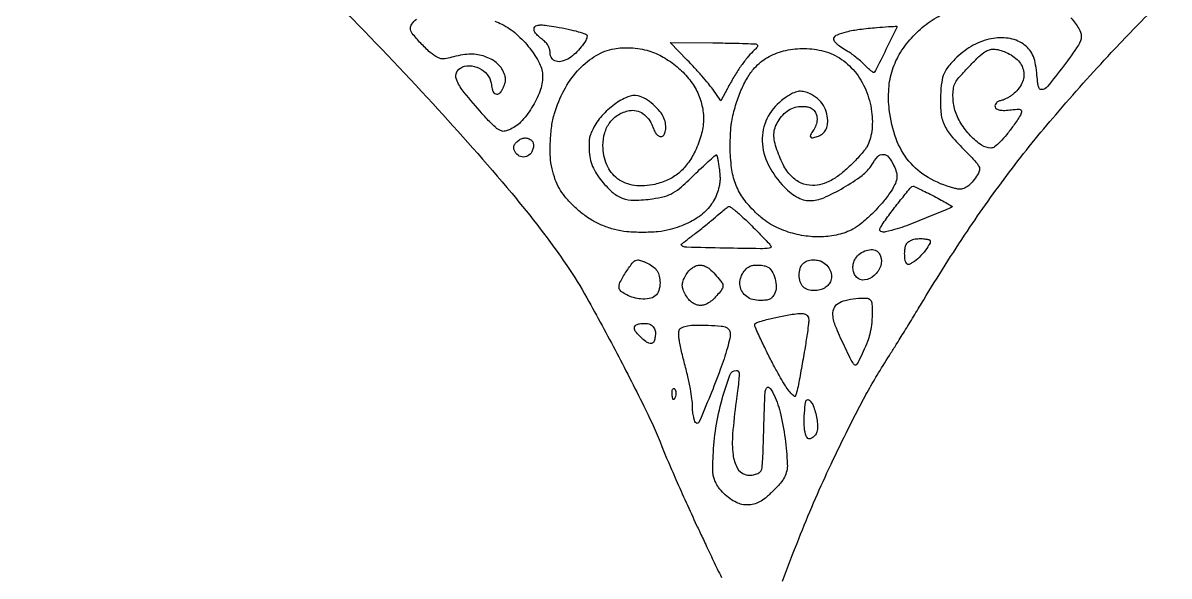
# Model space of a CAD drawing. Header units: inches. Extents: x 0 to 5940, y 0 to 4205.
# Drawn here: x 5421.9 to 5486.7, y 684.2 to 715.4 of the extents above; entities that cross this region are included whole.
import ezdxf

# ---------------------------------------------------------------- set-up
doc = ezdxf.new("R2010")
doc.units = ezdxf.units.IN
doc.header["$LTSCALE"] = 50
doc.header["$MEASUREMENT"] = 0
doc.layers.get('0').update_dxf_attribs({"color": 1})

# ---------------------------------------------------------------- blocks, each defined once
blk = doc.blocks.new('JACZ-COO-GE-001-CAR-LOGO-R00')
at = {"color": 8}
for points in [[(4742.41, 2515.14, -0.013536), (4841.56, 2448.05, -0.014287), (4931.72, 2379.43, -0.017299), (5012.07, 2309.84, -0.009893), (5087.94, 2236.55, -0.010137), (5160.23, 2160.9, -0.01071), (5222.29, 2090.27, -0.023835), (5265.71, 2033.38, -0.024314), (5281.5, 2007.93, -0.005883), (5305.05, 1964.34, -0.006032), (5327.65, 1919.99, -0.021685), (5340.48, 1890.94, 0.008218), (5344.72, 1880.6, 0.002411), (5351.57, 1864.86, 0.002382), (5359.58, 1846.92, 0.002309), (5367.84, 1828.88, 0.00217), (5370.01, 1824.24, 0.000245), (5374.99, 1813.74, 0.000297), (5380.93, 1801.26, 0.000241), (5387.31, 1787.88)], [(5435.44, 1784.98, -0.004709), (5448.25, 1818.26, -0.00734), (5459.96, 1846.66, -0.007771), (5471.99, 1873.48, -0.006298), (5485.7, 1901.88, -0.003853), (5495.34, 1920.86, -0.008176), (5503.16, 1935.37, -0.008847), (5511.04, 1948.88, -0.005405), (5520.79, 1964.56, 0.002803), (5525.53, 1972.08, 0.000978), (5532.26, 1982.96, 0.000972), (5539.62, 1994.95, 0.001134), (5546.57, 2006.38, -0.010939), (5580.96, 2060.55, -0.015343), (5614.17, 2107.23, -0.015176), (5650.47, 2152.17, -0.010363), (5694.27, 2201.08, -0.010318), (5729.1, 2236.87, -0.006555), (5771.05, 2277.16, -0.006451)], [(5662.53, 2228.31, -0.037533), (5668.75, 2219.99, -0.142017), (5670.56, 2213.82, -0.151734), (5668.42, 2206.85, -0.011193), (5656.66, 2190.42, -0.009114), (5644.05, 2174.25, -0.226355), (5639.08, 2171.88, -0.24783), (5637.82, 2172.54, -0.084568), (5636.94, 2174.47, -0.036766), (5636.24, 2178.15, -0.006436), (5635.52, 2185.17, 0.029189), (5634.32, 2193.26, 0.059018), (5632.28, 2199.35, 0.071064), (5629.18, 2204.05, 0.06525), (5624.81, 2207.84, 0.11057), (5613.19, 2212.28, 0.085854), (5599.63, 2211.92, 0.076619), (5585.61, 2206.79, 0.063167), (5572.73, 2197.39, 0.029238), (5566.29, 2190.56, 0.072264), (5562.68, 2184.71, 0.067978), (5560.76, 2177.86, 0.023607), (5559.83, 2167.63, 0.032737), (5560.13, 2154.05, 0.083007), (5562.6, 2144.53, 0.072045), (5568.26, 2135.56, 0.020328), (5579.53, 2123.4, -0.004912), (5585.36, 2117.48, -0.024351), (5588.44, 2113.97, -0.044614), (5590.07, 2111.49, -0.123781), (5590.57, 2109.49, -0.130002), (5589.68, 2106.12, -0.033344), (5586.54, 2101.37, -0.034653), (5582.68, 2096.96, -0.084888), (5579.15, 2094.49, -0.033916), (5577.12, 2093.68, -0.073922), (5575.47, 2093.42, -0.054727), (5573.51, 2093.61, -0.012105), (5570.24, 2094.38, -0.068001), (5550.12, 2102.66, -0.089029), (5534.99, 2115.51, -0.085603), (5524.87, 2133.25, -0.058042), (5519.51, 2155.93, -0.046382), (5519.13, 2172.59, -0.06094), (5522.02, 2187.5, -0.061702), (5528.38, 2201.14, -0.049201), (5538.31, 2213.99, -0.046094), (5550.15, 2224.43, -0.051298), (5563.31, 2232.1, -0.046802)], [(5208.99, 2225.8, -0.028842), (5214.63, 2223.34, -0.064196), (5225.98, 2215.64, -0.046001), (5236.48, 2204.45, -0.047394), (5244.15, 2192.43, -0.118738), (5246.57, 2182.38, -0.089403), (5244.44, 2170.54, -0.05085), (5237.98, 2157.46, -0.051413), (5229.25, 2146.27, -0.112691), (5220.22, 2140.34, -0.011849), (5217.15, 2139.27, -0.079812), (5215.55, 2139.03, -0.09877), (5214.12, 2139.33, -0.022702), (5211.87, 2140.42, -0.060336), (5209.99, 2141.75, -0.00963), (5206.69, 2144.84, -0.010541), (5202.94, 2148.67, -0.009063), (5199.15, 2152.84, -0.008408), (5184.94, 2169.64, -0.059537), (5179.21, 2178.65, -0.172401), (5178.6, 2184.44, -0.199507), (5181.85, 2188.91, -0.146725), (5188.77, 2190.72, -0.104997), (5196.58, 2188.77, -0.103559), (5203.01, 2183.78, -0.138858), (5206.06, 2177.1, 0.012806), (5206.9, 2172.45, 0.069004), (5207.76, 2170.04, 0.143111), (5208.92, 2168.83, 0.131486), (5210.59, 2168.38, 0.089828), (5211.92, 2168.62, 0.09991), (5213.02, 2169.31, 0.066646), (5214.08, 2170.61, 0.020222), (5215.32, 2172.84, 0.03464), (5216.92, 2176.64, 0.078641), (5217.45, 2179.7, 0.079895), (5217, 2182.74, 0.036659), (5215.52, 2186.48, 0.059149), (5213.21, 2190.1, 0.053278), (5210.04, 2193.22, 0.048374), (5205.98, 2195.84, 0.034863), (5201.03, 2197.98, 0.043654), (5195.59, 2199.37, 0.04378), (5189.98, 2199.8, 0.038192), (5183.75, 2199.25, 0.021999), (5176.38, 2197.69, -0.005685), (5170.96, 2196.36, -0.045869), (5168.42, 2196.01, -0.082904), (5166.5, 2196.24, -0.040078), (5164.17, 2197.13, -0.069924), (5158.14, 2201.12, -0.024334), (5150.66, 2208.41, -0.019776), (5144.04, 2216.12, -0.169129), (5142.57, 2220.35, -0.164764), (5143.61, 2223.42, -0.040312), (5147.24, 2227.44, -0.041566)]]:
    blk.add_lwpolyline(points, format="xyb", dxfattribs=at)
for points in [[(5257.19, 2221.34, -0.010261), (5266.79, 2219.48, -0.01822), (5274.61, 2217.5, -0.013303), (5280.6, 2215.57, -0.318302), (5281.57, 2214.2, -0.137214), (5280.58, 2210.65, -0.031507), (5276.98, 2205.5, -0.033049), (5272.37, 2200.42, -0.050553), (5267.7, 2196.74, -0.071116), (5262.06, 2194.21, -0.137234), (5257.16, 2194.17, -0.183265), (5253.85, 2196.56, -0.14184), (5252.52, 2200.85, 0.06643), (5252.06, 2203.91, 0.066624), (5250.81, 2206.74, 0.05992), (5248.73, 2209.37, 0.039796), (5245.78, 2211.86, -0.034914), (5242.52, 2214.58, -0.076041), (5240.53, 2217.15, -0.117349), (5239.9, 2219.44, -0.184568), (5240.55, 2221.35, -0.162164), (5242.31, 2222.45, -0.058886), (5245.27, 2222.8, -0.034031), (5249.84, 2222.48, -0.008675)], [(5525.57, 2221.42, -0.116408), (5525.29, 2220.24, -0.000247), (5516.9, 2203.47, -0.000358), (5508.59, 2186.92, -0.077838), (5507.56, 2185.49, -0.36164), (5506.91, 2185.42, -0.017556), (5505.01, 2186.81, -0.020959), (5502.65, 2188.82, -0.011091), (5499.88, 2191.5, 0.017597), (5496.79, 2194.43, 0.012395), (5493.12, 2197.5, 0.012529), (5489.46, 2200.26, 0.025557), (5486.43, 2202.21, -0.017625), (5481.32, 2205.38, -0.044732), (5477.92, 2208.13, -0.068606), (5476.09, 2210.47, -0.227261), (5475.93, 2212.38, -0.209076), (5478.62, 2215.1, -0.033818), (5485.87, 2217.44, -0.028607), (5496.16, 2219.4, -0.013475), (5509.63, 2220.79, -0.000894), (5518.93, 2221.49, -0.008414), (5522.93, 2221.71, -0.010875), (5525.24, 2221.75, -0.412959)], [(5330.27, 2202.41, -0.053413), (5341.63, 2197.43, -0.045014), (5352.4, 2189.91, -0.045486), (5361.54, 2180.68, -0.058066), (5368.03, 2170.63, -0.057396), (5372.06, 2159.34, -0.06428), (5373.2, 2147.86, -0.061008), (5371.4, 2135.97, -0.044607), (5366.67, 2123.47, -0.044565), (5360.76, 2113.61, -0.063038), (5353.76, 2106.17, -0.064731), (5345.28, 2100.84, -0.050297), (5334.97, 2097.3, -0.089322), (5318.82, 2096.45, -0.129882), (5305.66, 2101.77, -0.134344), (5297.14, 2112.73, -0.098861), (5294.11, 2127.88, -0.070795), (5295.54, 2137.88, -0.090744), (5299.69, 2146.19, -0.096069), (5306.29, 2152.15, -0.089614), (5314.8, 2155.39, -0.102153), (5320.33, 2155.29, -0.093225), (5325.57, 2153.03, -0.085542), (5329.98, 2148.8, -0.069818), (5333.1, 2143.04, 0.023715), (5334.68, 2139.36, 0.05677), (5336.27, 2136.86, 0.083079), (5337.92, 2135.39, 0.14105), (5339.69, 2134.88, 0.25743), (5342, 2136.15, 0.099027), (5343.35, 2139.69, 0.07458), (5343.45, 2144.51, 0.066636), (5342.15, 2149.35, 0.072763), (5338.88, 2154.79, 0.042743), (5333.57, 2160.25, 0.042947), (5327.48, 2164.67, 0.080197), (5321.84, 2166.93, 0.15866), (5313.58, 2166.16, 0.055751), (5303.11, 2160.18, 0.052766), (5293.18, 2151.19, 0.068135), (5286.31, 2141.01, 0.016138), (5284.53, 2137.07, 0.044961), (5283.63, 2134.18, 0.042546), (5283.23, 2131.09, 0.013263), (5283.15, 2126.4, 0.036829), (5283.74, 2119.33, 0.047072), (5285.37, 2113, 0.04656), (5288.16, 2107.03, 0.034885), (5292.27, 2101.04, 0.038786), (5301.16, 2091.47, 0.098175), (5309.23, 2086.53, 0.091912), (5318.89, 2084.87, 0.031247), (5333.16, 2085.95, 0.028355), (5342.66, 2087.83, 0.070512), (5349.19, 2090.53, 0.050263), (5355.91, 2095.47, 0.009124), (5367.22, 2106.05, -0.004352), (5373.17, 2111.74, -0.007121), (5378.33, 2116.44, -0.002087), (5382.84, 2120.39, -0.328586), (5383.47, 2120.44, -0.201297), (5383.86, 2119.9, -0.006293), (5384.44, 2117.16, -0.01137), (5385.02, 2113.85, -0.007527), (5385.55, 2110.03, -0.008115), (5386.14, 2104.44, -0.028362), (5386.26, 2100.81, -0.036211), (5385.96, 2097.68, -0.02051), (5385.16, 2093.94, -0.079669), (5380.48, 2083.16, -0.075472), (5372.59, 2074.15, -0.066173), (5361.41, 2067.01, -0.04298), (5346.98, 2061.74, -0.043796), (5337.4, 2060.02, -0.022319), (5325.16, 2059.47, -0.022318), (5312.92, 2060.02, -0.043315), (5303.28, 2061.73, -0.031145), (5294.11, 2064.81, -0.035231), (5285.77, 2068.91, -0.034689), (5277.99, 2074.2, -0.028562), (5270.46, 2080.85, -0.024835), (5264.18, 2087.72, -0.043052), (5259.78, 2094.08, -0.04393), (5256.6, 2101, -0.027104), (5254.04, 2109.6, -0.046867), (5252.72, 2118.92, -0.022902), (5252.7, 2130.93, -0.022846), (5253.79, 2143.14, -0.03871), (5255.96, 2153.18, -0.05013), (5263.45, 2171.39, -0.059805), (5274.08, 2186.6, -0.065762), (5286.99, 2197.68, -0.087236), (5301.19, 2203.77, -0.042842), (5307.77, 2204.73, -0.026474), (5315.6, 2204.78, -0.026308), (5323.49, 2203.99, -0.03864)], [(5415.6, 2207.25, -0.238274), (5415.85, 2206.48, -0.104103), (5415.46, 2205.43, -0.050413), (5414.32, 2203.99, -0.012633), (5412.18, 2201.87, 0.035805), (5407.56, 2196.87, 0.017713), (5402.4, 2189.93, 0.016294), (5397.12, 2181.72, 0.014065), (5392.11, 2172.77), (5386.97, 2162.96), (5380.52, 2172.12, 0.018696), (5377.12, 2176.59, 0.006806), (5371.98, 2182.66, 0.006737), (5366.18, 2189.16, 0.007993), (5360.52, 2195.13), (5346.97, 2208.98), (5380.72, 2208.68, -0.001966), (5396.15, 2208.48, -0.00602), (5406.6, 2208.18, -0.003118), (5414.34, 2207.82, -0.185257)], [(5466.07, 2202.67, -0.089264), (5480.28, 2196.81, -0.078401), (5492.3, 2186.16, -0.073823), (5501.02, 2171.67, -0.06571), (5505.59, 2154.69, -0.030427), (5506.16, 2146.69, -0.035949), (5505.69, 2139.13, -0.03929), (5504.24, 2132.39, -0.059143), (5501.85, 2126.89, -0.037471), (5500.26, 2124.57, -0.009258), (5497.3, 2121.02, -0.009421), (5493.75, 2117.08, -0.009309), (5490.05, 2113.26, -0.025847), (5481.59, 2105.68, -0.045093), (5473.77, 2100.46, -0.054548), (5466.35, 2097.42, -0.072108), (5459.12, 2096.42, -0.101795), (5450.06, 2098.36, -0.098878), (5442.39, 2103.72, -0.076359), (5435.95, 2112.92, -0.036514), (5430.51, 2126.32, -0.037196), (5428.97, 2132.68, -0.066845), (5428.81, 2138.04, -0.071592), (5430.05, 2143, -0.049298), (5432.77, 2148.13, -0.054416), (5436.81, 2152.97, -0.068584), (5441.52, 2156.41, -0.07256), (5446.76, 2158.31, -0.071702), (5452.34, 2158.65, -0.019019), (5455.29, 2158.29, -0.055773), (5457.27, 2157.74, -0.071312), (5458.79, 2156.86, -0.048538), (5460.24, 2155.48, -0.099716), (5462.09, 2152.17, -0.088346), (5462.63, 2148.26, -0.078855), (5461.79, 2144.02, -0.059318), (5459.62, 2139.78, 0.029355), (5457.53, 2136.25, 0.267361), (5457.62, 2134.53, 0.308825), (5459.09, 2133.91, 0.035328), (5462.74, 2134.91, 0.064185), (5466.57, 2136.85, 0.100644), (5469.14, 2139.47, 0.094779), (5470.57, 2143.02, 0.051702), (5471.01, 2147.7, 0.077785), (5469.84, 2154.64, 0.07905), (5466.62, 2160.84, 0.076402), (5461.51, 2165.91, 0.066076), (5454.88, 2169.51, 0.065461), (5450.64, 2170.52, 0.089403), (5446.73, 2170.22, 0.067132), (5442.39, 2168.45, 0.022703), (5436.63, 2164.78, 0.112185), (5424.19, 2151.03, 0.123046), (5419.46, 2133.72, 0.111801), (5423.29, 2114.91, 0.081054), (5435.14, 2097.03, 0.029084), (5440.9, 2091.49, 0.047131), (5446.45, 2087.58, 0.055982), (5451.83, 2085.26, 0.075543), (5457.07, 2084.49, 0.102126), (5467.88, 2086.79, 0.028045), (5483.48, 2094.71, 0.028182), (5498.13, 2104.34, 0.098771), (5505.68, 2112.67, -0.050654), (5510.48, 2119.12, -0.220368), (5514.76, 2120.9, -0.221044), (5518.88, 2118.79, -0.050946), (5523.15, 2112, -0.055518), (5525.1, 2106.63, -0.096186), (5525.31, 2101.9, -0.08114), (5523.71, 2096.89, -0.030546), (5519.98, 2090.53, -0.031665), (5513.85, 2082.58, -0.019329), (5505.7, 2073.96, -0.019034), (5497.35, 2066.4, -0.054174), (5490.84, 2062.04, -0.062453), (5479.29, 2057.73, -0.050134), (5466.12, 2055.98, -0.047528), (5452.16, 2056.87, -0.043993), (5438.24, 2060.37, -0.026709), (5431.09, 2063.28, -0.032587), (5424.77, 2066.78, -0.031295), (5418.76, 2071.2, -0.021726), (5412.54, 2076.88, -0.046184), (5403.97, 2087.15, -0.062556), (5398.41, 2097.86, -0.056703), (5395.34, 2110.43, -0.030373), (5394.29, 2126.38, -0.007987), (5394.35, 2132.22, -0.007483), (5394.6, 2138.18, -0.007475), (5394.98, 2143.46, -0.025337), (5395.46, 2146.88, -0.025233), (5398.52, 2159.48, -0.028946), (5402.73, 2171.12, -0.031409), (5407.81, 2181.19, -0.049473), (5413.5, 2189.01, -0.081148), (5423.52, 2197.13, -0.066308), (5436.3, 2202.33, -0.061933), (5450.86, 2204.24, -0.054896)], [(5610.05, 2201.8, -0.098501), (5620.23, 2195.5, -0.157368), (5625.16, 2186.64, -0.16542), (5623.86, 2176.9, -0.110913), (5616.73, 2168.1, -0.022458), (5614.55, 2166.53, -0.020148), (5612.16, 2165.1, -0.020629), (5609.91, 2164, -0.057701), (5608.24, 2163.48, 0.050475), (5605.65, 2162.71, 0.094388), (5603.82, 2161.53, 0.122742), (5602.86, 2160, 0.12792), (5602.74, 2158.22, 0.228866), (5603.86, 2156.72, 0.077991), (5606.49, 2155.83, 0.052179), (5610.43, 2155.58, 0.024164), (5615.55, 2156.03, -0.031917), (5621.8, 2156.48, -0.37917), (5623.49, 2155.01, -0.176589), (5622.8, 2151.9, -0.009776), (5617.18, 2143.5, -0.017362), (5611.92, 2136.49, -0.02677), (5606.86, 2130.85, -0.027853), (5602.42, 2126.88, -0.170131), (5599.56, 2125.88, -0.151134), (5592.1, 2128.19, -0.052997), (5583.46, 2135.55, -0.050698), (5575.81, 2145.45, -0.06766), (5571.17, 2155.81, -0.038399), (5570.04, 2161.12, -0.031193), (5569.63, 2166.92, -0.032209), (5569.94, 2172.34, -0.068832), (5571.01, 2176.38, -0.080478), (5573.45, 2180.3, -0.008264), (5580.79, 2188.45, -0.010746), (5588.49, 2196.37, -0.036603), (5593.97, 2201.03, -0.059412), (5597.47, 2203, -0.086696), (5600.92, 2203.77, -0.072034), (5604.88, 2203.39, -0.029636)], [(5237.35, 2132.32, -0.114583), (5238.83, 2130.67, -0.10604), (5239.49, 2128.49, -0.087083), (5239.24, 2125.86, -0.052714), (5238.11, 2122.95, -0.15208), (5234.88, 2119.68, -0.161748), (5230.45, 2118.93, -0.156715), (5226.35, 2120.97, -0.142215), (5224.01, 2125.1, -0.060127), (5223.84, 2126.62, -0.096455), (5224.1, 2127.89, -0.074325), (5224.88, 2129.19, -0.024039), (5226.39, 2130.85, -0.067886), (5229.03, 2132.86, -0.095549), (5231.82, 2133.79, -0.101346), (5234.64, 2133.6, -0.085266)], [(5554.72, 2088, -0.004676), (5560.43, 2084.94, -0.008157), (5565.09, 2082.28, -0.00311), (5568.92, 2079.99, -0.562877), (5568.92, 2079.6, -0.038913), (5564.23, 2077.24, -0.002003), (5548.5, 2070.87, -0.002804), (5533.08, 2064.79, -0.021934), (5525.77, 2062.32, -0.012921), (5516.6, 2059.92, -0.152746), (5512.97, 2060.18, -0.421109), (5512.13, 2062.18, -0.053872), (5514.64, 2066.71, -0.008152), (5521.82, 2076.53, -0.007851), (5529.39, 2086.23, -0.002439), (5536.68, 2095.18, -0.224236), (5538.17, 2095.88, -0.108871), (5539.21, 2095.65, -0.002683), (5543.65, 2093.56, -0.005683), (5548.84, 2091.02, -0.003823)], [(5400.27, 2075, -0.013278), (5403.23, 2072.37, -0.003965), (5407.6, 2068.22, -0.003973), (5412.43, 2063.47, -0.00429), (5417.07, 2058.76, -0.001871), (5424.33, 2051.21, -0.040785), (5426.26, 2048.83, -0.320132), (5426.23, 2047.72, -0.205227), (5425.07, 2047.04, -0.033878), (5418.01, 2046.67, -0.00112), (5389.82, 2047.14, -0.000437), (5360.01, 2047.74, -0.0981), (5357.28, 2048.34, -0.040135), (5356.61, 2048.7, -0.057807), (5356.1, 2049.12, -0.074315), (5355.8, 2049.54, -0.211198), (5355.78, 2049.9, -0.130445), (5356.12, 2050.37, -0.002839), (5358.34, 2052.18, -0.006298), (5360.99, 2054.26, -0.004187), (5364.07, 2056.59, 0.005941), (5367.68, 2059.32, 0.003503), (5371.93, 2062.67, 0.003504), (5376.13, 2066.07, 0.00599), (5379.57, 2068.98, -0.002992), (5385.65, 2074.16, -0.010436), (5389.66, 2077.4, -0.010291), (5392.5, 2079.51, -0.155632), (5393.65, 2079.88, -0.154818), (5394.17, 2079.71, -0.005294), (5395.93, 2078.45, -0.009496), (5397.99, 2076.87, -0.006435)], [(5551.19, 2053.59, -0.333321), (5551.56, 2051, -0.034886), (5548.03, 2045.5, -0.038281), (5543.09, 2039.85, -0.055839), (5537.89, 2035.76, -0.009389), (5535.58, 2034.4, -0.111156), (5534.6, 2034.1, -0.209305), (5533.85, 2034.37, -0.046867), (5532.93, 2035.4, -0.120794), (5531.97, 2037.72, -0.031065), (5531.61, 2041.78, -0.032483), (5531.78, 2046.07, -0.065027), (5532.56, 2049.36, -0.123699), (5534.21, 2051.73, -0.082141), (5537.05, 2053.47, -0.067612), (5540.85, 2054.45, -0.045933), (5545.32, 2054.56, -0.010215), (5547.37, 2054.38, -0.014143), (5549.21, 2054.13, -0.010639), (5550.71, 2053.85, -0.145802)], [(5509.5, 2044.92, -0.075432), (5510.28, 2044.33, -0.03157), (5511.14, 2043.34, -0.030339), (5511.94, 2042.15, -0.034511), (5512.56, 2040.91, -0.188264), (5512.72, 2033.09, -0.124993), (5507.58, 2025.59, -0.143574), (5500.05, 2022.07, -0.24683), (5493.66, 2024.28, -0.091462), (5491.84, 2027.1, -0.071873), (5490.96, 2030.64, -0.069627), (5491.09, 2034.4, -0.075686), (5492.27, 2037.86, -0.092709), (5495.5, 2042, -0.083788), (5500.12, 2044.87, -0.089666), (5505.13, 2045.94, -0.131363)], [(5329.03, 2035.27, -0.051475), (5333.65, 2032.47, -0.086982), (5336.73, 2029.16, -0.088986), (5338.45, 2025.06, -0.05613), (5339.02, 2019.88, -0.074249), (5338.06, 2013.65, -0.144976), (5335.3, 2009.5, -0.135676), (5330.57, 2007.35, -0.061577), (5323.72, 2007.13, -0.047585), (5318.25, 2008.16, -0.043854), (5312.9, 2010.22, -0.046126), (5308.69, 2012.79, -0.172838), (5306.99, 2015.34, -0.179686), (5307.51, 2020.02, -0.02711), (5312.27, 2028.35, -0.025579), (5317.86, 2036.11, -0.227519), (5321.56, 2037.88, -0.070785), (5322.64, 2037.72, -0.013371), (5324.56, 2037.11, -0.014045), (5326.77, 2036.27, -0.012471)], [(5375.47, 2032.43, -0.071591), (5379.05, 2029.88, -0.0224), (5383.6, 2025.11, -0.01802), (5387.68, 2020.08, -0.162922), (5388.57, 2017.44, -0.151141), (5387.78, 2014.89, -0.025313), (5384.65, 2010.78, -0.02866), (5380.82, 2006.74, -0.050382), (5377.17, 2003.94, -0.06063), (5373.95, 2002.45, -0.081844), (5370.78, 2001.98, -0.081988), (5367.63, 2002.55, -0.06108), (5364.47, 2004.14, -0.075788), (5361.72, 2006.63, -0.040035), (5359.12, 2010.43, -0.040124), (5357.18, 2014.52, -0.090551), (5356.57, 2017.88, -0.090551), (5357.18, 2021.24, -0.040124), (5359.12, 2025.33, -0.040035), (5361.72, 2029.13, -0.075788), (5364.47, 2031.62, -0.048437), (5367.32, 2033.14, -0.08009), (5369.97, 2033.77, -0.082749), (5372.62, 2033.53, -0.055123)], [(5423.48, 2032.42, -0.143574), (5427.07, 2029, -0.065693), (5429.57, 2022.96, -0.064707), (5430.45, 2016.33, -0.120462), (5429.18, 2011.09, -0.059315), (5427.41, 2008.48, -0.104768), (5425.35, 2006.92, -0.083007), (5422.49, 2006.12, -0.026943), (5418.09, 2005.88, -0.063857), (5412.09, 2006.65, -0.092005), (5407.26, 2008.91, -0.100587), (5403.85, 2012.58, -0.090819), (5402, 2017.41, -0.100289), (5402.06, 2021.97, -0.071074), (5403.85, 2026.77, -0.071959), (5406.88, 2030.82, -0.109505), (5410.57, 2033.17, -0.07268), (5413.3, 2033.74, -0.029246), (5417.12, 2033.74, -0.029176), (5420.9, 2033.3, -0.075744)], [(5465.89, 2036.75, -0.076561), (5470.21, 2033.61, -0.092859), (5473.06, 2029.49, -0.10226), (5474.05, 2024.94, -0.114147), (5473.1, 2020.57, -0.07798), (5471.14, 2017.7, -0.076256), (5468.38, 2015.54, -0.070145), (5464.89, 2014.18, -0.052326), (5460.79, 2013.66, -0.077598), (5455.52, 2014.36, -0.126467), (5451.68, 2016.65, -0.123625), (5449.36, 2020.57, -0.072275), (5448.57, 2025.99, -0.071687), (5449.29, 2030.98, -0.113715), (5451.4, 2034.73, -0.12049), (5454.83, 2037.03, -0.086924), (5459.39, 2037.86, -0.023023), (5461.2, 2037.78, -0.020285), (5463.08, 2037.54, -0.020778), (5464.75, 2037.19, -0.056171)], [(5504.7, 2006.22, -0.163391), (5505.88, 2003.16, -0.016321), (5505.98, 1995.19, -0.021542), (5505.43, 1986.59, -0.034757), (5504.15, 1979.38, -0.031883), (5502.26, 1973.49, -0.012857), (5498.98, 1965.7, -0.010551), (5495.45, 1958.32, -0.075182), (5493.17, 1955.09, -0.430425), (5492.21, 1955.1, -0.048809), (5490.75, 1957.02, -0.022523), (5488.57, 1960.93, -0.003731), (5484.76, 1968.69, -0.012299), (5477.82, 1984.06, -0.060176), (5475.19, 1993.21, -0.12685), (5475.76, 1999.21, -0.162705), (5479.17, 2003.54, -0.0851), (5484.84, 2006, -0.033892), (5493.23, 2007.46, -0.029416), (5501.32, 2007.84, -0.219829)], [(5454.93, 1994.03, -0.101778), (5455.8, 1992.56, -0.081071), (5456.11, 1990.74, -0.032649), (5455.93, 1987.71, -0.003533), (5455.01, 1980.78, -0.006694), (5453.22, 1969.06, -0.003217), (5450.62, 1954.06, -0.002391), (5447.97, 1939.7, -0.022049), (5446.51, 1933.54, -0.008053), (5445.76, 1931.04, -0.175362), (5445.3, 1930.44, -0.311051), (5444.7, 1930.46, -0.023736), (5443.38, 1931.54, -0.04833), (5440.77, 1934.39, -0.018332), (5437.68, 1938.83, -0.013707), (5433.92, 1945.04, -0.005494), (5429.11, 1953.73, -0.008045), (5424.07, 1963.44, -0.006136), (5418.86, 1974.21, -0.002499), (5414.08, 1984.56, -0.107412), (5413.57, 1986.91, -0.293272), (5414.33, 1988.09, -0.030912), (5417.53, 1989.32, -0.020288), (5422.96, 1990.8, -0.004249), (5432.57, 1992.91, -0.006206), (5443.15, 1995.01, -0.033313), (5448.98, 1995.69, -0.067198), (5452.6, 1995.39, -0.155427)], [(5333.59, 1985.13, -0.040872), (5334.65, 1983.55, -0.067897), (5335.22, 1982.05, -0.060353), (5335.42, 1980.34, -0.025916), (5335.28, 1978.04, -0.029948), (5334.71, 1974.71, -0.119209), (5333.78, 1972.88, -0.185163), (5332.37, 1972.11, -0.09497), (5330.33, 1972.23, -0.109705), (5327.78, 1973.5, -0.021662), (5323.94, 1976.91, -0.022064), (5320.4, 1980.65, -0.101752), (5318.95, 1983.24, -0.181063), (5319.05, 1985.13, -0.156676), (5320.36, 1986.63, -0.095077), (5322.97, 1987.58, -0.040227), (5326.69, 1987.88, -0.022011), (5329.29, 1987.76, -0.072855), (5330.95, 1987.37, -0.088412), (5332.25, 1986.56, -0.042789)], [(5391.33, 1984.67, -0.138407), (5393.43, 1982.83, -0.133482), (5394.3, 1980.13, -0.067159), (5393.92, 1975.87, -0.014084), (5392.05, 1968.62, -0.018007), (5386.45, 1951.48, -0.009704), (5378.39, 1930.77, -0.002713), (5369.7, 1909.99, -0.459488), (5367.64, 1909.34, -0.172085), (5366.53, 1910.72, -0.026818), (5365.53, 1914.15, -0.0287), (5364.82, 1918.29, -0.028122), (5364.58, 1922.52, 0.032773), (5364.18, 1928.4, 0.013291), (5362.91, 1936.34, 0.011245), (5360.87, 1946.04, 0.006642), (5358.01, 1957.53, -0.005864), (5356.65, 1962.99, -0.005697), (5355.39, 1968.54, -0.005634), (5354.4, 1973.44, -0.020982), (5353.95, 1976.55, -0.030886), (5353.76, 1980.94, -0.153352), (5354.54, 1983.25, -0.153497), (5356.49, 1984.7, -0.030963), (5360.71, 1985.87, -0.050818), (5366.71, 1986.52, -0.011482), (5376.97, 1986.36, -0.009149), (5387.22, 1985.77, -0.092573)], [(5401.27, 1949.21, -0.114509), (5401.45, 1947.95, -0.002576), (5400.87, 1941.83, -0.00567), (5400.07, 1934.66, -0.00379), (5398.99, 1926.46, 0.014167), (5396.18, 1900.83, 0.050696), (5396.51, 1884.37, 0.092821), (5399.74, 1874.18, 0.1924), (5406.02, 1868.89, 0.080286), (5409.56, 1868.33, 0.062406), (5413.44, 1868.82, 0.066275), (5416.8, 1870.17, 0.138022), (5418.77, 1872.16, 0.106203), (5419.38, 1874.17, 0.00567), (5419.86, 1880.86, 0.006961), (5420.29, 1890.12, 0.00246), (5420.66, 1903.38, -0.002147), (5420.97, 1914.69, -0.003118), (5421.34, 1924.67, -0.001578), (5421.74, 1933.13, -0.052557), (5422.05, 1935.13, -0.091544), (5423.05, 1937.24, -0.329436), (5424.39, 1937.66, -0.16441), (5426.01, 1936.41, -0.030768), (5427.94, 1933.13, -0.057869), (5433.48, 1918.09, -0.025515), (5437.41, 1897.22, -0.022439), (5439.23, 1877.01, -0.131218), (5436.97, 1866.68, -0.060968), (5433.9, 1862.18, -0.01769), (5428.13, 1856.05, -0.017749), (5421.93, 1850.34, -0.05972), (5417.35, 1847.28, -0.055008), (5412.85, 1845.58, -0.056893), (5408.14, 1844.93, -0.05792), (5403.48, 1845.36, -0.061078), (5399.14, 1846.85, -0.045207), (5394.1, 1849.89, -0.035599), (5389.24, 1854.02, -0.036486), (5385.18, 1858.62, -0.060926), (5382.58, 1863.08, -0.031928), (5381.31, 1866.65, -0.049248), (5380.72, 1869.87, -0.026246), (5380.59, 1874.35, -0.003447), (5380.88, 1883.88, -0.030818), (5383.03, 1905.64, -0.026599), (5387.89, 1928.08, -0.019691), (5393.93, 1947.19, -0.316321), (5399.17, 1950.88, -0.101708), (5399.78, 1950.75, -0.066795), (5400.39, 1950.39, -0.063282), (5400.92, 1949.85, -0.069958)], [(5351.41, 1934.47, -0.070276), (5351.51, 1932.49, -0.046456), (5351.1, 1930.25, -0.046386), (5350.38, 1928.39, -0.284999), (5349.55, 1927.88, -0.314902), (5349.17, 1928.15, -0.034931), (5348.86, 1929.22, -0.032561), (5348.64, 1930.71, -0.020164), (5348.57, 1932.46, -0.015298), (5348.63, 1934.57, -0.057623), (5348.87, 1935.86, -0.132261), (5349.26, 1936.51, -0.275358), (5349.82, 1936.63, -0.098817), (5350.32, 1936.34, -0.055509), (5350.8, 1935.82, -0.052306), (5351.19, 1935.17, -0.058328)], [(5457.79, 1926.13, -0.085602), (5459.57, 1923.19, -0.025363), (5461.26, 1918.18, -0.025984), (5462.52, 1912.63, -0.039218), (5462.97, 1907.7, -0.016911), (5462.91, 1904.62, -0.055508), (5462.57, 1902.61, -0.073019), (5461.87, 1901.03, -0.046727), (5460.63, 1899.45, -0.05386), (5458.23, 1897.38, -0.194444), (5456.29, 1896.95, -0.218788), (5454.75, 1898, -0.067984), (5453.62, 1900.63, -0.060142), (5452.56, 1907.61, -0.024971), (5452.75, 1917.17, -0.016467), (5453.68, 1926.28, -0.37517), (5455.51, 1927.88, -0.137498), (5455.9, 1927.77, -0.027359), (5456.49, 1927.36, -0.027068), (5457.15, 1926.8, -0.022324)]]:
    blk.add_lwpolyline(points, format="xyb", close=True, dxfattribs=at)

msp = doc.modelspace()

# ---------------------------------------------------------------- block references
at = {"xscale": 0.07174195398747743, "yscale": 0.07174195398747743, "zscale": 0.07174195398747743}
msp.add_blockref('JACZ-COO-GE-001-CAR-LOGO-R00', (5074.895, 555.821), dxfattribs=at)

doc.saveas('drawing.dxf')
